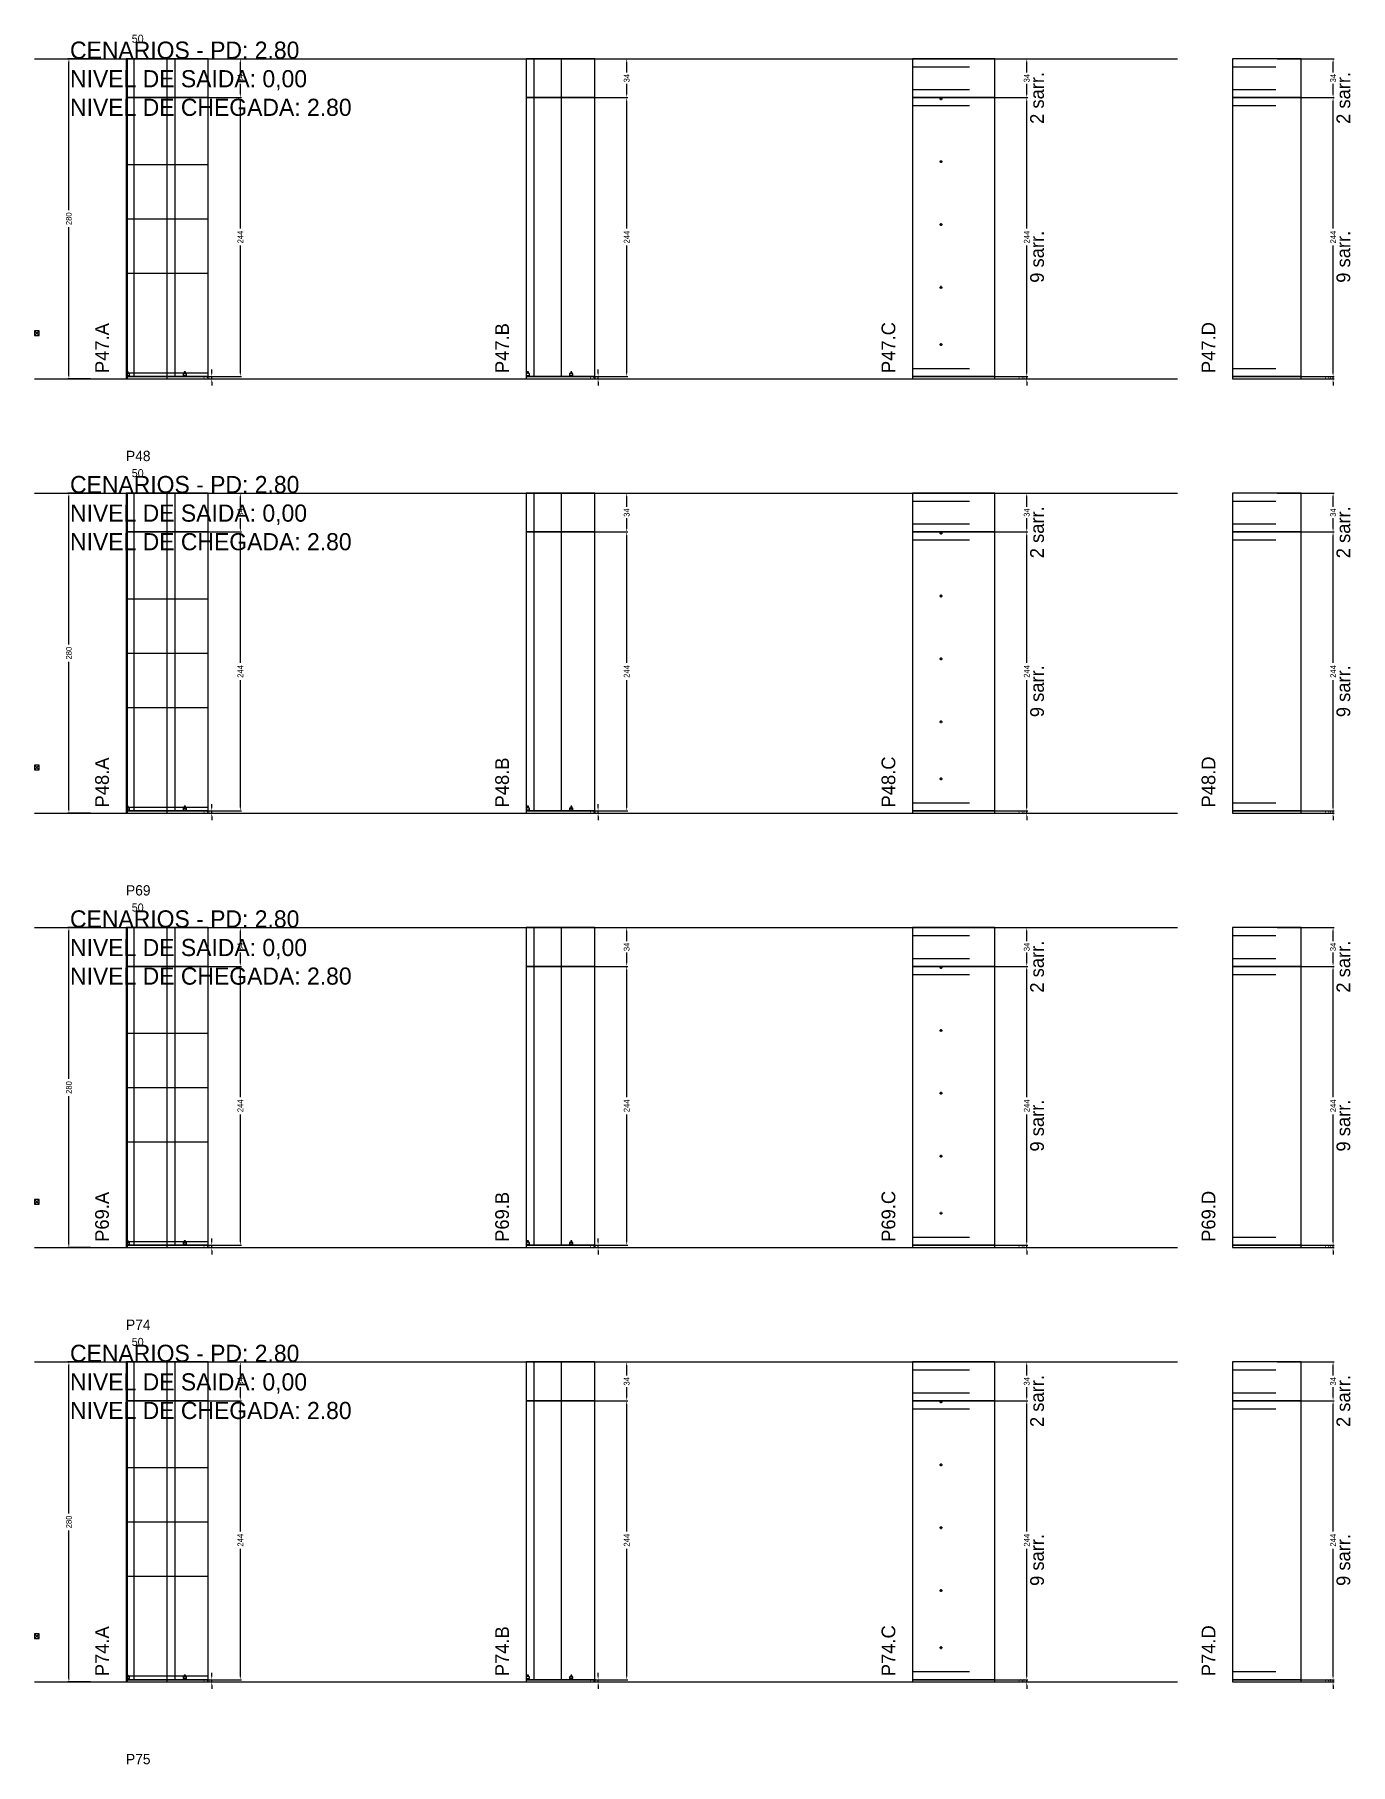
# Model space of a CAD drawing. Header units: centimetres. Extents: x -10500 to 4299, y -12546 to 295.
# Drawn here: x -7000 to -5849, y -10712 to -9199 of the extents above; entities that cross this region are included whole.
import ezdxf

# ---------------------------------------------------------------- set-up
doc = ezdxf.new("R2010")
doc.units = ezdxf.units.CM
doc.linetypes.add('DASHED', pattern=[2, -2])
for name, color, linetype in [('CHAPA', 140, 'Continuous'), ('COTA', 241, 'Continuous'), ('COTAS FURACAO', 16, 'Continuous'), ('Madeira', 30, 'Continuous'), ('MEIO_PONT', 160, 'Continuous'), ('NOMENCLATURA', 7, 'Continuous'), ('Nível', 160, 'Continuous'), ('Painéis', 200, 'Continuous'), ('Perfil Metálico', 150, 'Continuous'), ('SARR_2.2x7', 40, 'Continuous'), ('SARRAFO DE PRESSAO', 200, 'Continuous'), ('texto', 7, 'Continuous'), ('TEXTO_GERAL', 7, 'Continuous')]:
    doc.layers.add(name, color=color, linetype=linetype)
doc.dimstyles.new('PAINEL-NOVA', dxfattribs={"dimtxt": 5, "dimasz": 3, "dimexe": 1, "dimexo": 1, "dimgap": 1, "dimtad": 1, "dimcen": 2.5, "dimazin": 3, "dimtfac": 1, "dimtmove": 0, "dimatfit": 3})

# ---------------------------------------------------------------- blocks, each defined once
blk = doc.blocks.new('_CLOSEDFILLED')
at = {"color": 0, "linetype": 'BYBLOCK'}
blk.add_solid([(-1, 0.16), (0, 0), (-1, -0.16)], dxfattribs=at)
blk = doc.blocks.new('*D785')
for p, q in [((-6951, -9220), (-6971, -9220)), ((-6970, -9352.5), (-6970, -9223)), ((-6970, -9497), (-6970, -9367.5)), ((-6951, -9500), (-6971, -9500))]:
    blk.add_line(p, q)
at = {"layer": 'Defpoints'}
for p in [(-6950, -9220), (-6970, -9500), (-6950, -9500)]:
    blk.add_point(p, dxfattribs=at)
at = {"layer": 'COTA', "xscale": 3, "yscale": 3}
for p, rotation in [((-6970, -9220), 90), ((-6970, -9500), 270)]:
    blk.add_blockref('_CLOSEDFILLED', p, dxfattribs=dict(at, rotation=rotation))
at = {"layer": 'COTA', "insert": (-6970, -9360), "char_height": 5, "attachment_point": 5, "rotation": 90}
blk.add_mtext('280', dxfattribs=at)
blk = doc.blocks.new('MULDURA')
at = {"layer": 'Paineis'}
for p, q in [((0, 0), (4, 4)), ((4, 0), (0, 4))]:
    blk.add_line(p, q, dxfattribs=at)
blk.add_lwpolyline([(0, 0), (4, 0), (4, 4), (0, 4)], close=True, dxfattribs=at)
blk = doc.blocks.new('*D787')
for p, q in [((-6869, -9254), (-6819, -9254)), ((-6820, -9368.5), (-6820, -9257)), ((-6820, -9495), (-6820, -9383.5)), ((-6869, -9498), (-6819, -9498))]:
    blk.add_line(p, q)
at = {"layer": 'Defpoints'}
for p in [(-6870, -9254), (-6870, -9498), (-6820, -9498)]:
    blk.add_point(p, dxfattribs=at)
at = {"layer": 'COTA', "xscale": 3, "yscale": 3}
for p, rotation in [((-6820, -9254), 90), ((-6820, -9498), 270)]:
    blk.add_blockref('_CLOSEDFILLED', p, dxfattribs=dict(at, rotation=rotation))
at = {"layer": 'COTA', "insert": (-6820, -9376), "char_height": 5, "attachment_point": 5, "rotation": 90}
blk.add_mtext('244', dxfattribs=at)
blk = doc.blocks.new('*D788')
for p, q in [((-6869, -9220), (-6819, -9220)), ((-6820, -9232), (-6820, -9223)), ((-6820, -9251), (-6820, -9242)), ((-6869, -9254), (-6819, -9254))]:
    blk.add_line(p, q)
at = {"layer": 'Defpoints'}
for p in [(-6870, -9220), (-6870, -9254), (-6820, -9254)]:
    blk.add_point(p, dxfattribs=at)
at = {"layer": 'COTA', "xscale": 3, "yscale": 3}
for p, rotation in [((-6820, -9220), 90), ((-6820, -9254), 270)]:
    blk.add_blockref('_CLOSEDFILLED', p, dxfattribs=dict(at, rotation=rotation))
at = {"layer": 'COTA', "insert": (-6820, -9237), "char_height": 5, "attachment_point": 5, "rotation": 90}
blk.add_mtext('34', dxfattribs=at)
blk = doc.blocks.new('SLIPTEE')
at = {"layer": 'Paineis'}
blk.add_lwpolyline([(0, 0), (3, 0), (3, 1.5), (2, 1.5), (2, 3), (1, 3), (1, 1.5), (0, 1.5)], close=True, dxfattribs=at)
blk = doc.blocks.new('SLIPTDD')
at = {"layer": 'Paineis'}
blk.add_line((0, 1.5), (3, 1.5), dxfattribs=at)
blk.add_lwpolyline([(0, 0), (3, 0), (3, 1.5), (2, 1.5), (2, 3), (1, 3), (1, 1.5), (0, 1.5)], close=True, dxfattribs=at)
blk = doc.blocks.new('*D790')
for p, q in [((-6531, -9254), (-6481, -9254)), ((-6482, -9368.5), (-6482, -9257)), ((-6482, -9495), (-6482, -9383.5)), ((-6531, -9498), (-6481, -9498))]:
    blk.add_line(p, q)
at = {"layer": 'Defpoints'}
for p in [(-6532, -9254), (-6532, -9498), (-6482, -9498)]:
    blk.add_point(p, dxfattribs=at)
at = {"layer": 'COTA', "xscale": 3, "yscale": 3}
for p, rotation in [((-6482, -9254), 90), ((-6482, -9498), 270)]:
    blk.add_blockref('_CLOSEDFILLED', p, dxfattribs=dict(at, rotation=rotation))
at = {"layer": 'COTA', "insert": (-6482, -9376), "char_height": 5, "attachment_point": 5, "rotation": 90}
blk.add_mtext('244', dxfattribs=at)
blk = doc.blocks.new('*D791')
for p, q in [((-6531, -9220), (-6481, -9220)), ((-6482, -9232), (-6482, -9223)), ((-6482, -9251), (-6482, -9242)), ((-6531, -9254), (-6481, -9254))]:
    blk.add_line(p, q)
at = {"layer": 'Defpoints'}
for p in [(-6532, -9220), (-6532, -9254), (-6482, -9254)]:
    blk.add_point(p, dxfattribs=at)
at = {"layer": 'COTA', "xscale": 3, "yscale": 3}
for p, rotation in [((-6482, -9220), 90), ((-6482, -9254), 270)]:
    blk.add_blockref('_CLOSEDFILLED', p, dxfattribs=dict(at, rotation=rotation))
at = {"layer": 'COTA', "insert": (-6482, -9237), "char_height": 5, "attachment_point": 5, "rotation": 90}
blk.add_mtext('34', dxfattribs=at)
blk = doc.blocks.new('*D793')
for p, q in [((-6181, -9254), (-6131, -9254)), ((-6132, -9368.5), (-6132, -9257)), ((-6132, -9495), (-6132, -9383.5)), ((-6181, -9498), (-6131, -9498))]:
    blk.add_line(p, q)
at = {"layer": 'Defpoints'}
for p in [(-6182, -9254), (-6182, -9498), (-6132, -9498)]:
    blk.add_point(p, dxfattribs=at)
at = {"layer": 'COTA', "xscale": 3, "yscale": 3}
for p, rotation in [((-6132, -9254), 90), ((-6132, -9498), 270)]:
    blk.add_blockref('_CLOSEDFILLED', p, dxfattribs=dict(at, rotation=rotation))
at = {"layer": 'COTA', "insert": (-6132, -9376), "char_height": 5, "attachment_point": 5, "rotation": 90}
blk.add_mtext('244', dxfattribs=at)
blk = doc.blocks.new('*D794')
for p, q in [((-6181, -9220), (-6131, -9220)), ((-6132, -9232), (-6132, -9223)), ((-6132, -9251), (-6132, -9242)), ((-6181, -9254), (-6131, -9254))]:
    blk.add_line(p, q)
at = {"layer": 'Defpoints'}
for p in [(-6182, -9220), (-6182, -9254), (-6132, -9254)]:
    blk.add_point(p, dxfattribs=at)
at = {"layer": 'COTA', "xscale": 3, "yscale": 3}
for p, rotation in [((-6132, -9220), 90), ((-6132, -9254), 270)]:
    blk.add_blockref('_CLOSEDFILLED', p, dxfattribs=dict(at, rotation=rotation))
at = {"layer": 'COTA', "insert": (-6132, -9237), "char_height": 5, "attachment_point": 5, "rotation": 90}
blk.add_mtext('34', dxfattribs=at)
blk = doc.blocks.new('furacao')
at = {"layer": 'COTAS FURACAO'}
for p, q in [((-1.2, 0), (1.2, 0)), ((0, -1.2), (0, 1.2))]:
    blk.add_line(p, q, dxfattribs=at)
blk.add_circle((0, 0), 0.8, dxfattribs=at)
blk = doc.blocks.new('*D796')
for p, q in [((-5913, -9254), (-5863, -9254)), ((-5864, -9368.5), (-5864, -9257)), ((-5864, -9495), (-5864, -9383.5)), ((-5913, -9498), (-5863, -9498))]:
    blk.add_line(p, q)
at = {"layer": 'Defpoints'}
for p in [(-5914, -9254), (-5914, -9498), (-5864, -9498)]:
    blk.add_point(p, dxfattribs=at)
at = {"layer": 'COTA', "xscale": 3, "yscale": 3}
for p, rotation in [((-5864, -9254), 90), ((-5864, -9498), 270)]:
    blk.add_blockref('_CLOSEDFILLED', p, dxfattribs=dict(at, rotation=rotation))
at = {"layer": 'COTA', "insert": (-5864, -9376), "char_height": 5, "attachment_point": 5, "rotation": 90}
blk.add_mtext('244', dxfattribs=at)
blk = doc.blocks.new('*D797')
for p, q in [((-5913, -9220), (-5863, -9220)), ((-5864, -9232), (-5864, -9223)), ((-5864, -9251), (-5864, -9242)), ((-5913, -9254), (-5863, -9254))]:
    blk.add_line(p, q)
at = {"layer": 'Defpoints'}
for p in [(-5914, -9220), (-5914, -9254), (-5864, -9254)]:
    blk.add_point(p, dxfattribs=at)
at = {"layer": 'COTA', "xscale": 3, "yscale": 3}
for p, rotation in [((-5864, -9220), 90), ((-5864, -9254), 270)]:
    blk.add_blockref('_CLOSEDFILLED', p, dxfattribs=dict(at, rotation=rotation))
at = {"layer": 'COTA', "insert": (-5864, -9237), "char_height": 5, "attachment_point": 5, "rotation": 90}
blk.add_mtext('34', dxfattribs=at)
blk = doc.blocks.new('*D819')
for p, q in [((-6951, -9600), (-6971, -9600)), ((-6970, -9732.5), (-6970, -9603)), ((-6970, -9877), (-6970, -9747.5)), ((-6951, -9880), (-6971, -9880))]:
    blk.add_line(p, q)
at = {"layer": 'Defpoints'}
for p in [(-6950, -9600), (-6970, -9880), (-6950, -9880)]:
    blk.add_point(p, dxfattribs=at)
at = {"layer": 'COTA', "xscale": 3, "yscale": 3}
for p, rotation in [((-6970, -9600), 90), ((-6970, -9880), 270)]:
    blk.add_blockref('_CLOSEDFILLED', p, dxfattribs=dict(at, rotation=rotation))
at = {"layer": 'COTA', "insert": (-6970, -9740), "char_height": 5, "attachment_point": 5, "rotation": 90}
blk.add_mtext('280', dxfattribs=at)
blk = doc.blocks.new('*D821')
for p, q in [((-6869, -9634), (-6819, -9634)), ((-6820, -9748.5), (-6820, -9637)), ((-6820, -9875), (-6820, -9763.5)), ((-6869, -9878), (-6819, -9878))]:
    blk.add_line(p, q)
at = {"layer": 'Defpoints'}
for p in [(-6870, -9634), (-6870, -9878), (-6820, -9878)]:
    blk.add_point(p, dxfattribs=at)
at = {"layer": 'COTA', "xscale": 3, "yscale": 3}
for p, rotation in [((-6820, -9634), 90), ((-6820, -9878), 270)]:
    blk.add_blockref('_CLOSEDFILLED', p, dxfattribs=dict(at, rotation=rotation))
at = {"layer": 'COTA', "insert": (-6820, -9756), "char_height": 5, "attachment_point": 5, "rotation": 90}
blk.add_mtext('244', dxfattribs=at)
blk = doc.blocks.new('*D822')
for p, q in [((-6869, -9600), (-6819, -9600)), ((-6820, -9612), (-6820, -9603)), ((-6820, -9631), (-6820, -9622)), ((-6869, -9634), (-6819, -9634))]:
    blk.add_line(p, q)
at = {"layer": 'Defpoints'}
for p in [(-6870, -9600), (-6870, -9634), (-6820, -9634)]:
    blk.add_point(p, dxfattribs=at)
at = {"layer": 'COTA', "xscale": 3, "yscale": 3}
for p, rotation in [((-6820, -9600), 90), ((-6820, -9634), 270)]:
    blk.add_blockref('_CLOSEDFILLED', p, dxfattribs=dict(at, rotation=rotation))
at = {"layer": 'COTA', "insert": (-6820, -9617), "char_height": 5, "attachment_point": 5, "rotation": 90}
blk.add_mtext('34', dxfattribs=at)
blk = doc.blocks.new('*D824')
for p, q in [((-6531, -9634), (-6481, -9634)), ((-6482, -9748.5), (-6482, -9637)), ((-6482, -9875), (-6482, -9763.5)), ((-6531, -9878), (-6481, -9878))]:
    blk.add_line(p, q)
at = {"layer": 'Defpoints'}
for p in [(-6532, -9634), (-6532, -9878), (-6482, -9878)]:
    blk.add_point(p, dxfattribs=at)
at = {"layer": 'COTA', "xscale": 3, "yscale": 3}
for p, rotation in [((-6482, -9634), 90), ((-6482, -9878), 270)]:
    blk.add_blockref('_CLOSEDFILLED', p, dxfattribs=dict(at, rotation=rotation))
at = {"layer": 'COTA', "insert": (-6482, -9756), "char_height": 5, "attachment_point": 5, "rotation": 90}
blk.add_mtext('244', dxfattribs=at)
blk = doc.blocks.new('*D825')
for p, q in [((-6531, -9600), (-6481, -9600)), ((-6482, -9612), (-6482, -9603)), ((-6482, -9631), (-6482, -9622)), ((-6531, -9634), (-6481, -9634))]:
    blk.add_line(p, q)
at = {"layer": 'Defpoints'}
for p in [(-6532, -9600), (-6532, -9634), (-6482, -9634)]:
    blk.add_point(p, dxfattribs=at)
at = {"layer": 'COTA', "xscale": 3, "yscale": 3}
for p, rotation in [((-6482, -9600), 90), ((-6482, -9634), 270)]:
    blk.add_blockref('_CLOSEDFILLED', p, dxfattribs=dict(at, rotation=rotation))
at = {"layer": 'COTA', "insert": (-6482, -9617), "char_height": 5, "attachment_point": 5, "rotation": 90}
blk.add_mtext('34', dxfattribs=at)
blk = doc.blocks.new('*D827')
for p, q in [((-6181, -9634), (-6131, -9634)), ((-6132, -9748.5), (-6132, -9637)), ((-6132, -9875), (-6132, -9763.5)), ((-6181, -9878), (-6131, -9878))]:
    blk.add_line(p, q)
at = {"layer": 'Defpoints'}
for p in [(-6182, -9634), (-6182, -9878), (-6132, -9878)]:
    blk.add_point(p, dxfattribs=at)
at = {"layer": 'COTA', "xscale": 3, "yscale": 3}
for p, rotation in [((-6132, -9634), 90), ((-6132, -9878), 270)]:
    blk.add_blockref('_CLOSEDFILLED', p, dxfattribs=dict(at, rotation=rotation))
at = {"layer": 'COTA', "insert": (-6132, -9756), "char_height": 5, "attachment_point": 5, "rotation": 90}
blk.add_mtext('244', dxfattribs=at)
blk = doc.blocks.new('*D828')
for p, q in [((-6181, -9600), (-6131, -9600)), ((-6132, -9612), (-6132, -9603)), ((-6132, -9631), (-6132, -9622)), ((-6181, -9634), (-6131, -9634))]:
    blk.add_line(p, q)
at = {"layer": 'Defpoints'}
for p in [(-6182, -9600), (-6182, -9634), (-6132, -9634)]:
    blk.add_point(p, dxfattribs=at)
at = {"layer": 'COTA', "xscale": 3, "yscale": 3}
for p, rotation in [((-6132, -9600), 90), ((-6132, -9634), 270)]:
    blk.add_blockref('_CLOSEDFILLED', p, dxfattribs=dict(at, rotation=rotation))
at = {"layer": 'COTA', "insert": (-6132, -9617), "char_height": 5, "attachment_point": 5, "rotation": 90}
blk.add_mtext('34', dxfattribs=at)
blk = doc.blocks.new('*D830')
for p, q in [((-5913, -9634), (-5863, -9634)), ((-5864, -9748.5), (-5864, -9637)), ((-5864, -9875), (-5864, -9763.5)), ((-5913, -9878), (-5863, -9878))]:
    blk.add_line(p, q)
at = {"layer": 'Defpoints'}
for p in [(-5914, -9634), (-5914, -9878), (-5864, -9878)]:
    blk.add_point(p, dxfattribs=at)
at = {"layer": 'COTA', "xscale": 3, "yscale": 3}
for p, rotation in [((-5864, -9634), 90), ((-5864, -9878), 270)]:
    blk.add_blockref('_CLOSEDFILLED', p, dxfattribs=dict(at, rotation=rotation))
at = {"layer": 'COTA', "insert": (-5864, -9756), "char_height": 5, "attachment_point": 5, "rotation": 90}
blk.add_mtext('244', dxfattribs=at)
blk = doc.blocks.new('*D831')
for p, q in [((-5913, -9600), (-5863, -9600)), ((-5864, -9612), (-5864, -9603)), ((-5864, -9631), (-5864, -9622)), ((-5913, -9634), (-5863, -9634))]:
    blk.add_line(p, q)
at = {"layer": 'Defpoints'}
for p in [(-5914, -9600), (-5914, -9634), (-5864, -9634)]:
    blk.add_point(p, dxfattribs=at)
at = {"layer": 'COTA', "xscale": 3, "yscale": 3}
for p, rotation in [((-5864, -9600), 90), ((-5864, -9634), 270)]:
    blk.add_blockref('_CLOSEDFILLED', p, dxfattribs=dict(at, rotation=rotation))
at = {"layer": 'COTA', "insert": (-5864, -9617), "char_height": 5, "attachment_point": 5, "rotation": 90}
blk.add_mtext('34', dxfattribs=at)
blk = doc.blocks.new('*D853')
for p, q in [((-6951, -9980), (-6971, -9980)), ((-6970, -10112.5), (-6970, -9983)), ((-6970, -10257), (-6970, -10127.5)), ((-6951, -10260), (-6971, -10260))]:
    blk.add_line(p, q)
at = {"layer": 'Defpoints'}
for p in [(-6950, -9980), (-6970, -10260), (-6950, -10260)]:
    blk.add_point(p, dxfattribs=at)
at = {"layer": 'COTA', "xscale": 3, "yscale": 3}
for p, rotation in [((-6970, -9980), 90), ((-6970, -10260), 270)]:
    blk.add_blockref('_CLOSEDFILLED', p, dxfattribs=dict(at, rotation=rotation))
at = {"layer": 'COTA', "insert": (-6970, -10120), "char_height": 5, "attachment_point": 5, "rotation": 90}
blk.add_mtext('280', dxfattribs=at)
blk = doc.blocks.new('*D855')
for p, q in [((-6869, -10014), (-6819, -10014)), ((-6820, -10128.5), (-6820, -10017)), ((-6820, -10255), (-6820, -10143.5)), ((-6869, -10258), (-6819, -10258))]:
    blk.add_line(p, q)
at = {"layer": 'Defpoints'}
for p in [(-6870, -10014), (-6870, -10258), (-6820, -10258)]:
    blk.add_point(p, dxfattribs=at)
at = {"layer": 'COTA', "xscale": 3, "yscale": 3}
for p, rotation in [((-6820, -10014), 90), ((-6820, -10258), 270)]:
    blk.add_blockref('_CLOSEDFILLED', p, dxfattribs=dict(at, rotation=rotation))
at = {"layer": 'COTA', "insert": (-6820, -10136), "char_height": 5, "attachment_point": 5, "rotation": 90}
blk.add_mtext('244', dxfattribs=at)
blk = doc.blocks.new('*D856')
for p, q in [((-6869, -9980), (-6819, -9980)), ((-6820, -9992), (-6820, -9983)), ((-6820, -10011), (-6820, -10002)), ((-6869, -10014), (-6819, -10014))]:
    blk.add_line(p, q)
at = {"layer": 'Defpoints'}
for p in [(-6870, -9980), (-6870, -10014), (-6820, -10014)]:
    blk.add_point(p, dxfattribs=at)
at = {"layer": 'COTA', "xscale": 3, "yscale": 3}
for p, rotation in [((-6820, -9980), 90), ((-6820, -10014), 270)]:
    blk.add_blockref('_CLOSEDFILLED', p, dxfattribs=dict(at, rotation=rotation))
at = {"layer": 'COTA', "insert": (-6820, -9997), "char_height": 5, "attachment_point": 5, "rotation": 90}
blk.add_mtext('34', dxfattribs=at)
blk = doc.blocks.new('*D858')
for p, q in [((-6531, -10014), (-6481, -10014)), ((-6482, -10128.5), (-6482, -10017)), ((-6482, -10255), (-6482, -10143.5)), ((-6531, -10258), (-6481, -10258))]:
    blk.add_line(p, q)
at = {"layer": 'Defpoints'}
for p in [(-6532, -10014), (-6532, -10258), (-6482, -10258)]:
    blk.add_point(p, dxfattribs=at)
at = {"layer": 'COTA', "xscale": 3, "yscale": 3}
for p, rotation in [((-6482, -10014), 90), ((-6482, -10258), 270)]:
    blk.add_blockref('_CLOSEDFILLED', p, dxfattribs=dict(at, rotation=rotation))
at = {"layer": 'COTA', "insert": (-6482, -10136), "char_height": 5, "attachment_point": 5, "rotation": 90}
blk.add_mtext('244', dxfattribs=at)
blk = doc.blocks.new('*D859')
for p, q in [((-6531, -9980), (-6481, -9980)), ((-6482, -9992), (-6482, -9983)), ((-6482, -10011), (-6482, -10002)), ((-6531, -10014), (-6481, -10014))]:
    blk.add_line(p, q)
at = {"layer": 'Defpoints'}
for p in [(-6532, -9980), (-6532, -10014), (-6482, -10014)]:
    blk.add_point(p, dxfattribs=at)
at = {"layer": 'COTA', "xscale": 3, "yscale": 3}
for p, rotation in [((-6482, -9980), 90), ((-6482, -10014), 270)]:
    blk.add_blockref('_CLOSEDFILLED', p, dxfattribs=dict(at, rotation=rotation))
at = {"layer": 'COTA', "insert": (-6482, -9997), "char_height": 5, "attachment_point": 5, "rotation": 90}
blk.add_mtext('34', dxfattribs=at)
blk = doc.blocks.new('*D861')
for p, q in [((-6181, -10014), (-6131, -10014)), ((-6132, -10128.5), (-6132, -10017)), ((-6132, -10255), (-6132, -10143.5)), ((-6181, -10258), (-6131, -10258))]:
    blk.add_line(p, q)
at = {"layer": 'Defpoints'}
for p in [(-6182, -10014), (-6182, -10258), (-6132, -10258)]:
    blk.add_point(p, dxfattribs=at)
at = {"layer": 'COTA', "xscale": 3, "yscale": 3}
for p, rotation in [((-6132, -10014), 90), ((-6132, -10258), 270)]:
    blk.add_blockref('_CLOSEDFILLED', p, dxfattribs=dict(at, rotation=rotation))
at = {"layer": 'COTA', "insert": (-6132, -10136), "char_height": 5, "attachment_point": 5, "rotation": 90}
blk.add_mtext('244', dxfattribs=at)
blk = doc.blocks.new('*D862')
for p, q in [((-6181, -9980), (-6131, -9980)), ((-6132, -9992), (-6132, -9983)), ((-6132, -10011), (-6132, -10002)), ((-6181, -10014), (-6131, -10014))]:
    blk.add_line(p, q)
at = {"layer": 'Defpoints'}
for p in [(-6182, -9980), (-6182, -10014), (-6132, -10014)]:
    blk.add_point(p, dxfattribs=at)
at = {"layer": 'COTA', "xscale": 3, "yscale": 3}
for p, rotation in [((-6132, -9980), 90), ((-6132, -10014), 270)]:
    blk.add_blockref('_CLOSEDFILLED', p, dxfattribs=dict(at, rotation=rotation))
at = {"layer": 'COTA', "insert": (-6132, -9997), "char_height": 5, "attachment_point": 5, "rotation": 90}
blk.add_mtext('34', dxfattribs=at)
blk = doc.blocks.new('*D864')
for p, q in [((-5913, -10014), (-5863, -10014)), ((-5864, -10128.5), (-5864, -10017)), ((-5864, -10255), (-5864, -10143.5)), ((-5913, -10258), (-5863, -10258))]:
    blk.add_line(p, q)
at = {"layer": 'Defpoints'}
for p in [(-5914, -10014), (-5914, -10258), (-5864, -10258)]:
    blk.add_point(p, dxfattribs=at)
at = {"layer": 'COTA', "xscale": 3, "yscale": 3}
for p, rotation in [((-5864, -10014), 90), ((-5864, -10258), 270)]:
    blk.add_blockref('_CLOSEDFILLED', p, dxfattribs=dict(at, rotation=rotation))
at = {"layer": 'COTA', "insert": (-5864, -10136), "char_height": 5, "attachment_point": 5, "rotation": 90}
blk.add_mtext('244', dxfattribs=at)
blk = doc.blocks.new('*D865')
for p, q in [((-5913, -9980), (-5863, -9980)), ((-5864, -9992), (-5864, -9983)), ((-5864, -10011), (-5864, -10002)), ((-5913, -10014), (-5863, -10014))]:
    blk.add_line(p, q)
at = {"layer": 'Defpoints'}
for p in [(-5914, -9980), (-5914, -10014), (-5864, -10014)]:
    blk.add_point(p, dxfattribs=at)
at = {"layer": 'COTA', "xscale": 3, "yscale": 3}
for p, rotation in [((-5864, -9980), 90), ((-5864, -10014), 270)]:
    blk.add_blockref('_CLOSEDFILLED', p, dxfattribs=dict(at, rotation=rotation))
at = {"layer": 'COTA', "insert": (-5864, -9997), "char_height": 5, "attachment_point": 5, "rotation": 90}
blk.add_mtext('34', dxfattribs=at)
blk = doc.blocks.new('*D887')
for p, q in [((-6951, -10360), (-6971, -10360)), ((-6970, -10492.5), (-6970, -10363)), ((-6970, -10637), (-6970, -10507.5)), ((-6951, -10640), (-6971, -10640))]:
    blk.add_line(p, q)
at = {"layer": 'Defpoints'}
for p in [(-6950, -10360), (-6970, -10640), (-6950, -10640)]:
    blk.add_point(p, dxfattribs=at)
at = {"layer": 'COTA', "xscale": 3, "yscale": 3}
for p, rotation in [((-6970, -10360), 90), ((-6970, -10640), 270)]:
    blk.add_blockref('_CLOSEDFILLED', p, dxfattribs=dict(at, rotation=rotation))
at = {"layer": 'COTA', "insert": (-6970, -10500), "char_height": 5, "attachment_point": 5, "rotation": 90}
blk.add_mtext('280', dxfattribs=at)
blk = doc.blocks.new('*D889')
for p, q in [((-6869, -10394), (-6819, -10394)), ((-6820, -10508.5), (-6820, -10397)), ((-6820, -10635), (-6820, -10523.5)), ((-6869, -10638), (-6819, -10638))]:
    blk.add_line(p, q)
at = {"layer": 'Defpoints'}
for p in [(-6870, -10394), (-6870, -10638), (-6820, -10638)]:
    blk.add_point(p, dxfattribs=at)
at = {"layer": 'COTA', "xscale": 3, "yscale": 3}
for p, rotation in [((-6820, -10394), 90), ((-6820, -10638), 270)]:
    blk.add_blockref('_CLOSEDFILLED', p, dxfattribs=dict(at, rotation=rotation))
at = {"layer": 'COTA', "insert": (-6820, -10516), "char_height": 5, "attachment_point": 5, "rotation": 90}
blk.add_mtext('244', dxfattribs=at)
blk = doc.blocks.new('*D890')
for p, q in [((-6869, -10360), (-6819, -10360)), ((-6820, -10372), (-6820, -10363)), ((-6869, -10394), (-6819, -10394)), ((-6820, -10391), (-6820, -10382))]:
    blk.add_line(p, q)
at = {"layer": 'Defpoints'}
for p in [(-6870, -10360), (-6870, -10394), (-6820, -10394)]:
    blk.add_point(p, dxfattribs=at)
at = {"layer": 'COTA', "xscale": 3, "yscale": 3}
for p, rotation in [((-6820, -10360), 90), ((-6820, -10394), 270)]:
    blk.add_blockref('_CLOSEDFILLED', p, dxfattribs=dict(at, rotation=rotation))
at = {"layer": 'COTA', "insert": (-6820, -10377), "char_height": 5, "attachment_point": 5, "rotation": 90}
blk.add_mtext('34', dxfattribs=at)
blk = doc.blocks.new('*D892')
for p, q in [((-6531, -10394), (-6481, -10394)), ((-6482, -10508.5), (-6482, -10397)), ((-6482, -10635), (-6482, -10523.5)), ((-6531, -10638), (-6481, -10638))]:
    blk.add_line(p, q)
at = {"layer": 'Defpoints'}
for p in [(-6532, -10394), (-6532, -10638), (-6482, -10638)]:
    blk.add_point(p, dxfattribs=at)
at = {"layer": 'COTA', "xscale": 3, "yscale": 3}
for p, rotation in [((-6482, -10394), 90), ((-6482, -10638), 270)]:
    blk.add_blockref('_CLOSEDFILLED', p, dxfattribs=dict(at, rotation=rotation))
at = {"layer": 'COTA', "insert": (-6482, -10516), "char_height": 5, "attachment_point": 5, "rotation": 90}
blk.add_mtext('244', dxfattribs=at)
blk = doc.blocks.new('*D893')
for p, q in [((-6531, -10360), (-6481, -10360)), ((-6482, -10372), (-6482, -10363)), ((-6531, -10394), (-6481, -10394)), ((-6482, -10391), (-6482, -10382))]:
    blk.add_line(p, q)
at = {"layer": 'Defpoints'}
for p in [(-6532, -10360), (-6532, -10394), (-6482, -10394)]:
    blk.add_point(p, dxfattribs=at)
at = {"layer": 'COTA', "xscale": 3, "yscale": 3}
for p, rotation in [((-6482, -10360), 90), ((-6482, -10394), 270)]:
    blk.add_blockref('_CLOSEDFILLED', p, dxfattribs=dict(at, rotation=rotation))
at = {"layer": 'COTA', "insert": (-6482, -10377), "char_height": 5, "attachment_point": 5, "rotation": 90}
blk.add_mtext('34', dxfattribs=at)
blk = doc.blocks.new('*D895')
for p, q in [((-6181, -10394), (-6131, -10394)), ((-6132, -10508.5), (-6132, -10397)), ((-6132, -10635), (-6132, -10523.5)), ((-6181, -10638), (-6131, -10638))]:
    blk.add_line(p, q)
at = {"layer": 'Defpoints'}
for p in [(-6182, -10394), (-6182, -10638), (-6132, -10638)]:
    blk.add_point(p, dxfattribs=at)
at = {"layer": 'COTA', "xscale": 3, "yscale": 3}
for p, rotation in [((-6132, -10394), 90), ((-6132, -10638), 270)]:
    blk.add_blockref('_CLOSEDFILLED', p, dxfattribs=dict(at, rotation=rotation))
at = {"layer": 'COTA', "insert": (-6132, -10516), "char_height": 5, "attachment_point": 5, "rotation": 90}
blk.add_mtext('244', dxfattribs=at)
blk = doc.blocks.new('*D896')
for p, q in [((-6181, -10360), (-6131, -10360)), ((-6132, -10372), (-6132, -10363)), ((-6181, -10394), (-6131, -10394)), ((-6132, -10391), (-6132, -10382))]:
    blk.add_line(p, q)
at = {"layer": 'Defpoints'}
for p in [(-6182, -10360), (-6182, -10394), (-6132, -10394)]:
    blk.add_point(p, dxfattribs=at)
at = {"layer": 'COTA', "xscale": 3, "yscale": 3}
for p, rotation in [((-6132, -10360), 90), ((-6132, -10394), 270)]:
    blk.add_blockref('_CLOSEDFILLED', p, dxfattribs=dict(at, rotation=rotation))
at = {"layer": 'COTA', "insert": (-6132, -10377), "char_height": 5, "attachment_point": 5, "rotation": 90}
blk.add_mtext('34', dxfattribs=at)
blk = doc.blocks.new('*D898')
for p, q in [((-5913, -10394), (-5863, -10394)), ((-5864, -10508.5), (-5864, -10397)), ((-5864, -10635), (-5864, -10523.5)), ((-5913, -10638), (-5863, -10638))]:
    blk.add_line(p, q)
at = {"layer": 'Defpoints'}
for p in [(-5914, -10394), (-5914, -10638), (-5864, -10638)]:
    blk.add_point(p, dxfattribs=at)
at = {"layer": 'COTA', "xscale": 3, "yscale": 3}
for p, rotation in [((-5864, -10394), 90), ((-5864, -10638), 270)]:
    blk.add_blockref('_CLOSEDFILLED', p, dxfattribs=dict(at, rotation=rotation))
at = {"layer": 'COTA', "insert": (-5864, -10516), "char_height": 5, "attachment_point": 5, "rotation": 90}
blk.add_mtext('244', dxfattribs=at)
blk = doc.blocks.new('*D899')
for p, q in [((-5913, -10360), (-5863, -10360)), ((-5864, -10372), (-5864, -10363)), ((-5913, -10394), (-5863, -10394)), ((-5864, -10391), (-5864, -10382))]:
    blk.add_line(p, q)
at = {"layer": 'Defpoints'}
for p in [(-5914, -10360), (-5914, -10394), (-5864, -10394)]:
    blk.add_point(p, dxfattribs=at)
at = {"layer": 'COTA', "xscale": 3, "yscale": 3}
for p, rotation in [((-5864, -10360), 90), ((-5864, -10394), 270)]:
    blk.add_blockref('_CLOSEDFILLED', p, dxfattribs=dict(at, rotation=rotation))
at = {"layer": 'COTA', "insert": (-5864, -10377), "char_height": 5, "attachment_point": 5, "rotation": 90}
blk.add_mtext('34', dxfattribs=at)

msp = doc.modelspace()

# ---------------------------------------------------------------- linework, layer by layer
at = {"layer": 'CHAPA'}
for points in [[(-6920, -9500), (-6918.8, -9500), (-6918.8, -9220), (-6920, -9220)], [(-6920, -9880), (-6918.8, -9880), (-6918.8, -9600), (-6920, -9600)], [(-6920, -10260), (-6918.8, -10260), (-6918.8, -9980), (-6920, -9980)], [(-6920, -10640), (-6918.8, -10640), (-6918.8, -10360), (-6920, -10360)]]:
    msp.add_lwpolyline(points, close=True, dxfattribs=at)
at = {"layer": 'Madeira'}
for points in [[(-6920, -9312.4), (-6848, -9312.4)], [(-6920, -9407.6), (-6848, -9407.6)], [(-6920, -9692.4), (-6848, -9692.4)], [(-6920, -9787.6), (-6848, -9787.6)], [(-6920, -10072.4), (-6848, -10072.4)], [(-6920, -10167.6), (-6848, -10167.6)], [(-6920, -10452.4), (-6848, -10452.4)], [(-6920, -10547.6), (-6848, -10547.6)]]:
    msp.add_lwpolyline(points, dxfattribs=at)
at = {"layer": 'MEIO_PONT'}
for points in [[(-6920, -9360), (-6848, -9360)], [(-6920, -9740), (-6848, -9740)], [(-6920, -10120), (-6848, -10120)], [(-6920, -10500), (-6848, -10500)]]:
    msp.add_lwpolyline(points, dxfattribs=at)
at = {"layer": 'Nível', "linetype": 'DASHED'}
for points in [[(-7000, -9220), (-6000, -9220)], [(-7000, -9500), (-6000, -9500)], [(-7000, -9600), (-6000, -9600)], [(-7000, -9880), (-6000, -9880)], [(-7000, -9980), (-6000, -9980)], [(-7000, -10260), (-6000, -10260)], [(-7000, -10360), (-6000, -10360)], [(-7000, -10640), (-6000, -10640)]]:
    msp.add_lwpolyline(points, dxfattribs=at)
at = {"layer": 'Painéis'}
for points in [[(-6920, -9254), (-6848, -9254), (-6848, -9220), (-6920, -9220)], [(-6920, -9500), (-6848, -9500), (-6848, -9220), (-6920, -9220)], [(-6570, -9254), (-6510, -9254), (-6510, -9220), (-6570, -9220)], [(-6232, -9254), (-6160, -9254), (-6160, -9220), (-6232, -9220)], [(-5952, -9254), (-5892, -9254), (-5892, -9220), (-5952, -9220)], [(-6920, -9498), (-6848, -9498), (-6848, -9254), (-6920, -9254)], [(-6570, -9498), (-6510, -9498), (-6510, -9254), (-6570, -9254)], [(-6232, -9498), (-6160, -9498), (-6160, -9254), (-6232, -9254)], [(-5952, -9498), (-5892, -9498), (-5892, -9254), (-5952, -9254)], [(-6920, -9500), (-6848, -9500), (-6848, -9498), (-6920, -9498)], [(-6570, -9500), (-6510, -9500), (-6510, -9498), (-6570, -9498)], [(-6232, -9500), (-6160, -9500), (-6160, -9498), (-6232, -9498)], [(-5952, -9500), (-5892, -9500), (-5892, -9498), (-5952, -9498)], [(-6920, -9634), (-6848, -9634), (-6848, -9600), (-6920, -9600)], [(-6920, -9880), (-6848, -9880), (-6848, -9600), (-6920, -9600)], [(-6570, -9634), (-6510, -9634), (-6510, -9600), (-6570, -9600)], [(-6232, -9634), (-6160, -9634), (-6160, -9600), (-6232, -9600)], [(-5952, -9634), (-5892, -9634), (-5892, -9600), (-5952, -9600)], [(-6920, -9878), (-6848, -9878), (-6848, -9634), (-6920, -9634)], [(-6570, -9878), (-6510, -9878), (-6510, -9634), (-6570, -9634)], [(-6232, -9878), (-6160, -9878), (-6160, -9634), (-6232, -9634)], [(-5952, -9878), (-5892, -9878), (-5892, -9634), (-5952, -9634)], [(-6920, -9880), (-6848, -9880), (-6848, -9878), (-6920, -9878)], [(-6570, -9880), (-6510, -9880), (-6510, -9878), (-6570, -9878)], [(-6232, -9880), (-6160, -9880), (-6160, -9878), (-6232, -9878)], [(-5952, -9880), (-5892, -9880), (-5892, -9878), (-5952, -9878)], [(-6920, -10014), (-6848, -10014), (-6848, -9980), (-6920, -9980)], [(-6920, -10260), (-6848, -10260), (-6848, -9980), (-6920, -9980)], [(-6570, -10014), (-6510, -10014), (-6510, -9980), (-6570, -9980)], [(-6232, -10014), (-6160, -10014), (-6160, -9980), (-6232, -9980)], [(-5952, -10014), (-5892, -10014), (-5892, -9980), (-5952, -9980)], [(-6920, -10258), (-6848, -10258), (-6848, -10014), (-6920, -10014)], [(-6570, -10258), (-6510, -10258), (-6510, -10014), (-6570, -10014)], [(-6232, -10258), (-6160, -10258), (-6160, -10014), (-6232, -10014)], [(-5952, -10258), (-5892, -10258), (-5892, -10014), (-5952, -10014)], [(-6920, -10260), (-6848, -10260), (-6848, -10258), (-6920, -10258)], [(-6570, -10260), (-6510, -10260), (-6510, -10258), (-6570, -10258)], [(-6232, -10260), (-6160, -10260), (-6160, -10258), (-6232, -10258)], [(-5952, -10260), (-5892, -10260), (-5892, -10258), (-5952, -10258)], [(-6920, -10394), (-6848, -10394), (-6848, -10360), (-6920, -10360)], [(-6920, -10640), (-6848, -10640), (-6848, -10360), (-6920, -10360)], [(-6570, -10394), (-6510, -10394), (-6510, -10360), (-6570, -10360)], [(-6232, -10394), (-6160, -10394), (-6160, -10360), (-6232, -10360)], [(-5952, -10394), (-5892, -10394), (-5892, -10360), (-5952, -10360)], [(-6920, -10638), (-6848, -10638), (-6848, -10394), (-6920, -10394)], [(-6570, -10638), (-6510, -10638), (-6510, -10394), (-6570, -10394)], [(-6232, -10638), (-6160, -10638), (-6160, -10394), (-6232, -10394)], [(-5952, -10638), (-5892, -10638), (-5892, -10394), (-5952, -10394)], [(-6920, -10640), (-6848, -10640), (-6848, -10638), (-6920, -10638)], [(-6570, -10640), (-6510, -10640), (-6510, -10638), (-6570, -10638)], [(-6232, -10640), (-6160, -10640), (-6160, -10638), (-6232, -10638)], [(-5952, -10640), (-5892, -10640), (-5892, -10638), (-5952, -10638)]]:
    msp.add_lwpolyline(points, close=True, dxfattribs=at)
at = {"layer": 'Perfil Metálico'}
for p, q in [((-6884, -9500), (-6884, -9220)), ((-6884, -9880), (-6884, -9600)), ((-6884, -10260), (-6884, -9980)), ((-6884, -10640), (-6884, -10360))]:
    msp.add_line(p, q, dxfattribs=at)
at = {"layer": 'SARR_2.2x7'}
for points in [[(-6913, -9254), (-6913, -9220)], [(-6877, -9254), (-6877, -9220)], [(-6563, -9254), (-6563, -9220)], [(-6539, -9254), (-6539, -9220)], [(-6232, -9227), (-6182, -9227)], [(-5952, -9227), (-5914, -9227)], [(-6232, -9247), (-6182, -9247)], [(-5952, -9247), (-5914, -9247)], [(-6232, -9261), (-6182, -9261)], [(-5952, -9261), (-5914, -9261)], [(-6232, -9491), (-6182, -9491)], [(-5952, -9491), (-5914, -9491)], [(-6913, -9634), (-6913, -9600)], [(-6877, -9634), (-6877, -9600)], [(-6563, -9634), (-6563, -9600)], [(-6539, -9634), (-6539, -9600)], [(-6232, -9607), (-6182, -9607)], [(-5952, -9607), (-5914, -9607)], [(-6232, -9627), (-6182, -9627)], [(-5952, -9627), (-5914, -9627)], [(-6232, -9641), (-6182, -9641)], [(-5952, -9641), (-5914, -9641)], [(-6232, -9871), (-6182, -9871)], [(-5952, -9871), (-5914, -9871)], [(-6913, -10014), (-6913, -9980)], [(-6877, -10014), (-6877, -9980)], [(-6563, -10014), (-6563, -9980)], [(-6539, -10014), (-6539, -9980)], [(-6232, -9987), (-6182, -9987)], [(-5952, -9987), (-5914, -9987)], [(-6232, -10007), (-6182, -10007)], [(-5952, -10007), (-5914, -10007)], [(-6232, -10021), (-6182, -10021)], [(-5952, -10021), (-5914, -10021)], [(-6232, -10251), (-6182, -10251)], [(-5952, -10251), (-5914, -10251)], [(-6913, -10394), (-6913, -10360)], [(-6877, -10394), (-6877, -10360)], [(-6563, -10394), (-6563, -10360)], [(-6539, -10394), (-6539, -10360)], [(-6232, -10367), (-6182, -10367)], [(-5952, -10367), (-5914, -10367)], [(-6232, -10387), (-6182, -10387)], [(-5952, -10387), (-5914, -10387)], [(-6232, -10401), (-6182, -10401)], [(-5952, -10401), (-5914, -10401)], [(-6232, -10631), (-6182, -10631)], [(-5952, -10631), (-5914, -10631)]]:
    msp.add_lwpolyline(points, dxfattribs=at)
at = {"layer": 'SARR_2.2x7', "linetype": 'DASHED'}
for points in [[(-6913, -9498), (-6913, -9254)], [(-6877, -9498), (-6877, -9254)], [(-6563, -9498), (-6563, -9254)], [(-6539, -9498), (-6539, -9254)], [(-6913, -9878), (-6913, -9634)], [(-6877, -9878), (-6877, -9634)], [(-6563, -9878), (-6563, -9634)], [(-6539, -9878), (-6539, -9634)], [(-6913, -10258), (-6913, -10014)], [(-6877, -10258), (-6877, -10014)], [(-6563, -10258), (-6563, -10014)], [(-6539, -10258), (-6539, -10014)], [(-6913, -10638), (-6913, -10394)], [(-6877, -10638), (-6877, -10394)], [(-6563, -10638), (-6563, -10394)], [(-6539, -10638), (-6539, -10394)]]:
    msp.add_lwpolyline(points, dxfattribs=at)
at = {"layer": 'SARRAFO DE PRESSAO'}
for points in [[(-6920, -9500), (-6848, -9500), (-6848, -9495), (-6920, -9495)], [(-6920, -9880), (-6848, -9880), (-6848, -9875), (-6920, -9875)], [(-6920, -10260), (-6848, -10260), (-6848, -10255), (-6920, -10255)], [(-6920, -10640), (-6848, -10640), (-6848, -10635), (-6920, -10635)]]:
    msp.add_lwpolyline(points, close=True, dxfattribs=at)

# ---------------------------------------------------------------- block references
at = {"layer": 'COTA'}
for name, p in [('furacao', (-6207, -9255)), ('furacao', (-6207, -9310)), ('furacao', (-6207, -9365)), ('furacao', (-6207, -9420)), ('MULDURA', (-7000, -9462)), ('furacao', (-6207, -9470)), ('SLIPTEE', (-6920, -9497)), ('SLIPTDD', (-6870, -9497)), ('SLIPTEE', (-6570, -9497)), ('SLIPTDD', (-6532, -9497)), ('furacao', (-6207, -9635)), ('furacao', (-6207, -9690)), ('furacao', (-6207, -9745)), ('furacao', (-6207, -9800)), ('MULDURA', (-7000, -9842)), ('furacao', (-6207, -9850)), ('SLIPTEE', (-6920, -9877)), ('SLIPTDD', (-6870, -9877)), ('SLIPTEE', (-6570, -9877)), ('SLIPTDD', (-6532, -9877)), ('furacao', (-6207, -10015)), ('furacao', (-6207, -10070)), ('furacao', (-6207, -10125)), ('furacao', (-6207, -10180)), ('MULDURA', (-7000, -10222)), ('furacao', (-6207, -10230)), ('SLIPTEE', (-6920, -10257)), ('SLIPTDD', (-6870, -10257)), ('SLIPTEE', (-6570, -10257)), ('SLIPTDD', (-6532, -10257)), ('furacao', (-6207, -10395)), ('furacao', (-6207, -10450)), ('furacao', (-6207, -10505)), ('furacao', (-6207, -10560)), ('MULDURA', (-7000, -10602)), ('furacao', (-6207, -10610)), ('SLIPTEE', (-6920, -10637)), ('SLIPTDD', (-6870, -10637)), ('SLIPTEE', (-6570, -10637)), ('SLIPTDD', (-6532, -10637))]:
    msp.add_blockref(name, p, dxfattribs=at)

# ---------------------------------------------------------------- texts
at = {"layer": 'NOMENCLATURA'}
for s, p in [('CENARIOS - PD: 2.80', (-6969, -9220)), ('NIVEL DE SAIDA: 0,00', (-6969, -9245)), ('NIVEL DE CHEGADA: 2.80', (-6969, -9270)), ('CENARIOS - PD: 2.80', (-6969, -9600)), ('NIVEL DE SAIDA: 0,00', (-6969, -9625)), ('NIVEL DE CHEGADA: 2.80', (-6969, -9650)), ('CENARIOS - PD: 2.80', (-6969, -9980)), ('NIVEL DE SAIDA: 0,00', (-6969, -10005)), ('NIVEL DE CHEGADA: 2.80', (-6969, -10030)), ('CENARIOS - PD: 2.80', (-6969, -10360)), ('NIVEL DE SAIDA: 0,00', (-6969, -10385)), ('NIVEL DE CHEGADA: 2.80', (-6969, -10410))]:
    msp.add_text(s, height=15, dxfattribs=at).set_placement(p)
for s, p in [('2 sarr.', (-6117, -9277)), ('2 sarr.', (-5849, -9277)), ('9 sarr.', (-6117, -9416)), ('9 sarr.', (-5849, -9416)), ('P47.A', (-6935, -9495)), ('P47.B', (-6585, -9495)), ('P47.C', (-6247, -9495)), ('P47.D', (-5967, -9495)), ('2 sarr.', (-6117, -9657)), ('2 sarr.', (-5849, -9657)), ('9 sarr.', (-6117, -9796)), ('9 sarr.', (-5849, -9796)), ('P48.A', (-6935, -9875)), ('P48.B', (-6585, -9875)), ('P48.C', (-6247, -9875)), ('P48.D', (-5967, -9875)), ('2 sarr.', (-6117, -10037)), ('2 sarr.', (-5849, -10037)), ('9 sarr.', (-6117, -10176)), ('9 sarr.', (-5849, -10176)), ('P69.A', (-6935, -10255)), ('P69.B', (-6585, -10255)), ('P69.C', (-6247, -10255)), ('P69.D', (-5967, -10255)), ('2 sarr.', (-6117, -10417)), ('2 sarr.', (-5849, -10417)), ('9 sarr.', (-6117, -10556)), ('9 sarr.', (-5849, -10556)), ('P74.A', (-6935, -10635)), ('P74.B', (-6585, -10635)), ('P74.C', (-6247, -10635)), ('P74.D', (-5967, -10635))]:
    msp.add_text(s, height=12, rotation=90, dxfattribs=at).set_placement(p)
at = {"layer": 'texto'}
for p in [(-6915, -9206), (-6915, -9586), (-6915, -9966), (-6915, -10346)]:
    msp.add_text('50', height=7, dxfattribs=at).set_placement(p)
at = {"layer": 'TEXTO_GERAL'}
for s, p in [('P48', (-6920, -9572)), ('P69', (-6920, -9952)), ('P74', (-6920, -10332)), ('P75', (-6920, -10712))]:
    msp.add_text(s, height=9, dxfattribs=at).set_placement(p)

# ---------------------------------------------------------------- dimensions: what is measured, and where the dimension line sits
at = {"layer": 'COTA'}
for base, p1, p2, picture, middle in [((-6970, -9500), (-6950, -9500), (-6950, -9220), '*D785', (-6970, -9360)), ((-6820, -9254), (-6870, -9254), (-6870, -9220), '*D788', (-6820, -9237)), ((-6482, -9254), (-6532, -9254), (-6532, -9220), '*D791', (-6482, -9237)), ((-6132, -9254), (-6182, -9254), (-6182, -9220), '*D794', (-6132, -9237)), ((-5864, -9254), (-5914, -9254), (-5914, -9220), '*D797', (-5864, -9237)), ((-6820, -9498), (-6870, -9498), (-6870, -9254), '*D787', (-6820, -9376)), ((-6482, -9498), (-6532, -9498), (-6532, -9254), '*D790', (-6482, -9376)), ((-6132, -9498), (-6182, -9498), (-6182, -9254), '*D793', (-6132, -9376)), ((-5864, -9498), (-5914, -9498), (-5914, -9254), '*D796', (-5864, -9376)), ((-6970, -9880), (-6950, -9880), (-6950, -9600), '*D819', (-6970, -9740)), ((-6820, -9634), (-6870, -9634), (-6870, -9600), '*D822', (-6820, -9617)), ((-6482, -9634), (-6532, -9634), (-6532, -9600), '*D825', (-6482, -9617)), ((-6132, -9634), (-6182, -9634), (-6182, -9600), '*D828', (-6132, -9617)), ((-5864, -9634), (-5914, -9634), (-5914, -9600), '*D831', (-5864, -9617)), ((-6820, -9878), (-6870, -9878), (-6870, -9634), '*D821', (-6820, -9756)), ((-6482, -9878), (-6532, -9878), (-6532, -9634), '*D824', (-6482, -9756)), ((-6132, -9878), (-6182, -9878), (-6182, -9634), '*D827', (-6132, -9756)), ((-5864, -9878), (-5914, -9878), (-5914, -9634), '*D830', (-5864, -9756)), ((-6970, -10260), (-6950, -10260), (-6950, -9980), '*D853', (-6970, -10120)), ((-6820, -10014), (-6870, -10014), (-6870, -9980), '*D856', (-6820, -9997)), ((-6482, -10014), (-6532, -10014), (-6532, -9980), '*D859', (-6482, -9997)), ((-6132, -10014), (-6182, -10014), (-6182, -9980), '*D862', (-6132, -9997)), ((-5864, -10014), (-5914, -10014), (-5914, -9980), '*D865', (-5864, -9997)), ((-6820, -10258), (-6870, -10258), (-6870, -10014), '*D855', (-6820, -10136)), ((-6482, -10258), (-6532, -10258), (-6532, -10014), '*D858', (-6482, -10136)), ((-6132, -10258), (-6182, -10258), (-6182, -10014), '*D861', (-6132, -10136)), ((-5864, -10258), (-5914, -10258), (-5914, -10014), '*D864', (-5864, -10136)), ((-6970, -10640), (-6950, -10640), (-6950, -10360), '*D887', (-6970, -10500)), ((-6820, -10394), (-6870, -10394), (-6870, -10360), '*D890', (-6820, -10377)), ((-6482, -10394), (-6532, -10394), (-6532, -10360), '*D893', (-6482, -10377)), ((-6132, -10394), (-6182, -10394), (-6182, -10360), '*D896', (-6132, -10377)), ((-5864, -10394), (-5914, -10394), (-5914, -10360), '*D899', (-5864, -10377)), ((-6820, -10638), (-6870, -10638), (-6870, -10394), '*D889', (-6820, -10516)), ((-6482, -10638), (-6532, -10638), (-6532, -10394), '*D892', (-6482, -10516)), ((-6132, -10638), (-6182, -10638), (-6182, -10394), '*D895', (-6132, -10516)), ((-5864, -10638), (-5914, -10638), (-5914, -10394), '*D898', (-5864, -10516))]:
    dim = msp.add_linear_dim(base=base, p1=p1, p2=p2, angle=90, dimstyle='PAINEL-NOVA', dxfattribs=at)
    dim.commit()
    dim.dimension.update_dxf_attribs({"geometry": picture, "text_midpoint": middle})
for base, p1, p2 in [((-6845, -9500), (-6870, -9500), (-6870, -9498)), ((-6507, -9500), (-6532, -9500), (-6532, -9498)), ((-6132, -9500), (-6182, -9500), (-6182, -9498)), ((-5864, -9500), (-5914, -9500), (-5914, -9498)), ((-6845, -9880), (-6870, -9880), (-6870, -9878)), ((-6507, -9880), (-6532, -9880), (-6532, -9878)), ((-6132, -9880), (-6182, -9880), (-6182, -9878)), ((-5864, -9880), (-5914, -9880), (-5914, -9878)), ((-6845, -10260), (-6870, -10260), (-6870, -10258)), ((-6507, -10260), (-6532, -10260), (-6532, -10258)), ((-6132, -10260), (-6182, -10260), (-6182, -10258)), ((-5864, -10260), (-5914, -10260), (-5914, -10258)), ((-6845, -10640), (-6870, -10640), (-6870, -10638)), ((-6507, -10640), (-6532, -10640), (-6532, -10638)), ((-6132, -10640), (-6182, -10640), (-6182, -10638)), ((-5864, -10640), (-5914, -10640), (-5914, -10638))]:
    msp.add_linear_dim(base=base, p1=p1, p2=p2, angle=90, dimstyle='PAINEL-NOVA', dxfattribs=at).render()

doc.saveas('drawing.dxf')
